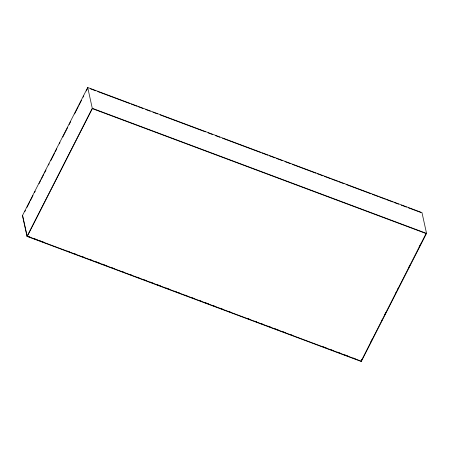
<?xml version="1.0" encoding="UTF-8"?>
<svg xmlns="http://www.w3.org/2000/svg" width="449" height="449" viewBox="0 0 449 449"><rect width="100%" height="100%" fill="white"/><g stroke="black" fill="none" stroke-linecap="round" stroke-linejoin="round"><path stroke-width="0.67" d="M87.712 87.504L22.45 215.593L27.024 236.393L361.288 361.496L426.55 233.407L421.976 212.607L87.712 87.504L92.281 108.299L27.024 236.393M24.762 211.709L25.397 210.463M26.979 207.354L29.836 201.753M30.47 200.507L33.007 195.528M34.59 192.413L35.224 191.173M39.029 183.703L40.612 180.593M41.246 179.347L43.783 174.369M44.417 173.123L46.006 170.014M48.543 165.03L49.177 163.79M50.759 160.675L54.565 153.21M55.199 151.964L56.787 148.849M59.324 143.871L59.958 142.63M62.809 137.029L67.563 127.69M69.152 124.581L70.734 121.471M74.54 114.001L78.345 106.531M78.979 105.291L81.516 100.307M83.104 97.197L83.739 95.951M86.275 90.973L87.858 87.864M92.399 108.523L27.4 236.101M362.062 359.133L361.142 361.136L426.112 233.418M370.621 342.329L372.21 339.219M381.403 321.17L382.037 319.924M384.574 314.945L385.843 312.459M395.356 293.786L395.99 292.54M397.573 289.431L398.207 288.185M408.354 268.272L409.943 265.157M419.136 247.113L420.719 243.998M90.485 88.846L95.744 90.81M97.714 91.551L129.901 103.596M131.215 104.089L137.125 106.301M138.438 106.795L143.04 108.512M145.667 109.5L150.263 111.217M152.89 112.205L157.492 113.923M160.119 114.905L205.446 131.871M208.072 132.853L212.669 134.577M215.301 135.559L219.898 137.282M222.524 138.264L260.628 152.525M261.941 153.014L267.851 155.231M269.164 155.719L275.08 157.93M276.393 158.424L282.303 160.635M284.93 161.623L290.189 163.588M292.159 164.323L315.804 173.174M317.123 173.668L323.033 175.879M324.346 176.373L330.256 178.584M331.57 179.078L337.485 181.289M338.799 181.783L344.052 183.748M346.022 184.483L370.986 193.828M372.3 194.322L378.215 196.533M379.528 197.027L385.438 199.238M386.752 199.726L392.667 201.943M393.981 202.432L398.577 204.155M401.204 205.137L406.463 207.107M408.433 207.842L420.909 212.512M92.281 108.299L426.55 233.407M92.432 108.658L426.14 233.559M28.057 236.348L30.027 237.083M33.967 238.559L37.256 239.788M39.882 240.771L44.479 242.494M67.473 251.098L69.443 251.838M74.697 253.803L76.667 254.544M81.926 256.508L83.896 257.243M89.149 259.213L92.432 260.442M95.065 261.425L99.661 263.148M102.288 264.13L106.884 265.853M112.143 267.817L114.113 268.558M122.65 271.752L124.626 272.487M129.879 274.457L131.849 275.192M137.102 277.162L139.078 277.897M144.331 279.867L146.301 280.603M150.241 282.079L153.53 283.308M157.47 284.784L160.753 286.013M166.007 287.977L169.295 289.207M174.549 291.176L176.519 291.912M177.832 292.406L179.802 293.141M185.061 295.111L187.031 295.846M192.284 297.81L194.254 298.551M199.513 300.516L201.483 301.257M205.423 302.733L208.706 303.962M212.652 305.432L215.935 306.661M219.875 308.137L223.159 309.367M228.418 311.337L230.388 312.072M247.466 318.464L249.436 319.205M254.69 321.17L256.66 321.905M260.605 323.381L263.889 324.61M267.829 326.086L271.112 327.315M275.057 328.791L278.341 330.021M282.281 331.497L285.564 332.726M290.823 334.69L292.793 335.431M323.011 346.74L326.294 347.969M330.234 349.445L333.523 350.675M337.463 352.151L340.746 353.38M344.686 354.85L347.975 356.079M353.228 358.049L355.198 358.785M361.417 361.243L27.153 236.135L22.579 215.34"/></g></svg>
